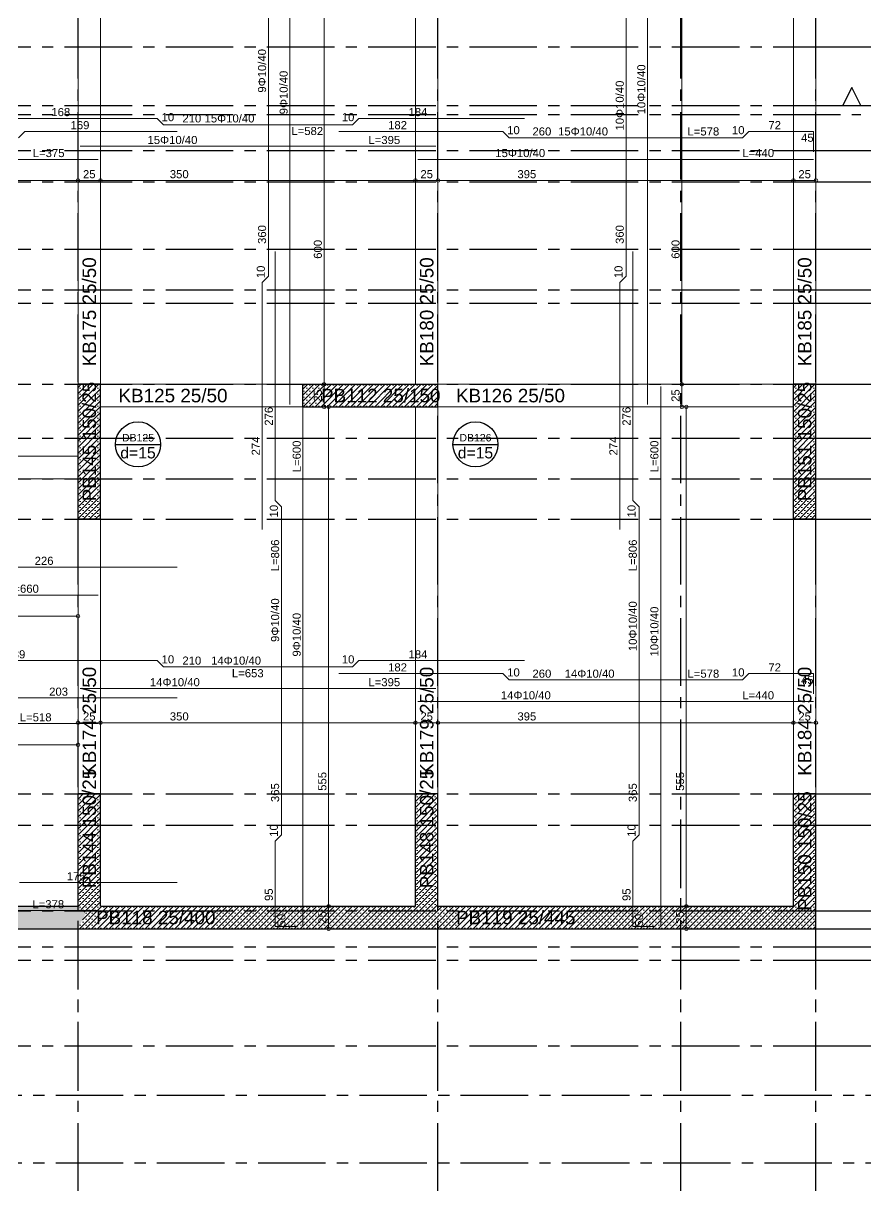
# Model space of a CAD drawing. Header units: millimetres. Extents: x 2232 to 85269, y -3593 to 5869.
# Drawn here: x 42771 to 43707, y 3066 to 4363 of the extents above; entities that cross this region are included whole.
import ezdxf

# ---------------------------------------------------------------- set-up
doc = ezdxf.new("R2010")
doc.units = ezdxf.units.MM
doc.linetypes.add('CENTER2', pattern=[112.5, 75, -12.5, 12.5, -12.5])
doc.linetypes.add('DASHDOT2', pattern=[12.7, 6.35, -3.175, 0, -3.175])
doc.layers.add('aks', color=251, linetype='DASHDOT2', lineweight=35)
for name, color, linetype in [('Donatı Topl. Uzun. Yazısı', 7, 'Continuous'), ('Donatı Uz. Yazısı', 7, 'Continuous'), ('Donatı Yazısı', 7, 'Continuous'), ('Donatı Çizgisi', 7, 'Continuous'), ('Döşeme', 7, 'Continuous'), ('Kiriş', 7, 'Continuous'), ('Panel', 7, 'Continuous'), ('Standart', 7, 'Continuous'), ('Ölçülendirme', 7, 'Continuous')]:
    doc.layers.add(name, color=color, linetype=linetype)
doc.styles.add('arial_1_18', font='arial.ttf', dxfattribs={"height": 0.2})
pattern_1 = [(45, (0, 0), (-3.314563, 3.314563), []), (45, (3.3146, 0), (-3.314563, 3.314563), [0, -4.6875])]

# ---------------------------------------------------------------- blocks, each defined once
blk = doc.blocks.new('IDE128Entity1')
at = {"layer": 'Standart', "color": 159, "linetype": 'Continuous', "lineweight": -3}
for points in [[(3300, 1195), (3290, 1175)], [(3290, 1175), (3300, 1195)], [(3310, 1175), (3300, 1195)], [(3310, 1175), (3300, 1195)], [(3290, 1175), (3310, 1175)], [(3290, 1175), (3310, 1175)]]:
    blk.add_lwpolyline(points, dxfattribs=at)
at = {"layer": 'Standart', "color": 159, "linetype": 'CENTER2', "lineweight": -3}
blk.add_lwpolyline([(-50, 1165), (3310, 1165)], dxfattribs=at)
blk = doc.blocks.new('IDE128Entity47')
at = {"layer": 'Döşeme', "color": 117, "linetype": 'Continuous', "lineweight": -3}
blk.add_lwpolyline([(2856.7, 798.3), (2906.7, 798.3)], dxfattribs=at)
blk.add_circle((2881.7, 798.3), 25, dxfattribs=at)
at = {"layer": 'Döşeme', "color": 178, "linetype": 'Continuous', "lineweight": -3, "style": 'arial_1_18'}
blk.add_text('DB126', height=8.33, dxfattribs=at).set_placement((2863.9, 801.5))
at = {"layer": 'Döşeme', "color": 164, "linetype": 'Continuous', "lineweight": -3, "style": 'arial_1_18'}
blk.add_text('d=15', height=12.5, dxfattribs=at).set_placement((2862, 782.7))
blk = doc.blocks.new('IDE128Entity48')
at = {"layer": 'Döşeme', "color": 117, "linetype": 'Continuous', "lineweight": -3}
blk.add_lwpolyline([(2481.7, 798.3), (2531.7, 798.3)], dxfattribs=at)
blk.add_circle((2506.7, 798.3), 25, dxfattribs=at)
at = {"layer": 'Döşeme', "color": 178, "linetype": 'Continuous', "lineweight": -3, "style": 'arial_1_18'}
blk.add_text('DB125', height=8.33, dxfattribs=at).set_placement((2488.9, 801.5))
at = {"layer": 'Döşeme', "color": 164, "linetype": 'Continuous', "lineweight": -3, "style": 'arial_1_18'}
blk.add_text('d=15', height=12.5, dxfattribs=at).set_placement((2487, 782.7))
blk = doc.blocks.new('IDE128Entity61')
at = {"layer": 'Kiriş', "color": 4, "linetype": 'Continuous', "lineweight": 5}
blk.add_lwpolyline([(3260, 865), (3260, 1465)], dxfattribs=at)
blk = doc.blocks.new('IDE128Entity62')
at = {"layer": 'Kiriş', "color": 4, "linetype": 'Continuous', "lineweight": 5}
blk.add_lwpolyline([(3235, 865), (3235, 1465)], dxfattribs=at)
blk = doc.blocks.new('IDE128Entity63')
at = {"layer": 'Kiriş', "color": 159, "linetype": 'Continuous', "lineweight": 5, "style": 'arial_1_18'}
blk.add_text('KB185 25/50', height=15, rotation=90, dxfattribs=at).set_placement((3255, 885))
blk = doc.blocks.new('IDE128Entity64')
at = {"layer": 'Kiriş', "color": 4, "linetype": 'Continuous', "lineweight": 5}
blk.add_lwpolyline([(3260, 410), (3260, 715)], dxfattribs=at)
blk = doc.blocks.new('IDE128Entity65')
at = {"layer": 'Kiriş', "color": 4, "linetype": 'Continuous', "lineweight": 5}
blk.add_lwpolyline([(3235, 410), (3235, 715)], dxfattribs=at)
blk = doc.blocks.new('IDE128Entity66')
at = {"layer": 'Kiriş', "color": 159, "linetype": 'Continuous', "lineweight": 5, "style": 'arial_1_18'}
blk.add_text('KB184 25/50', height=15, rotation=90, dxfattribs=at).set_placement((3255, 430))
blk = doc.blocks.new('IDE128Entity67')
at = {"layer": 'Kiriş', "color": 4, "linetype": 'Continuous', "lineweight": 5}
blk.add_lwpolyline([(2465, 840), (2690, 840)], dxfattribs=at)
blk = doc.blocks.new('IDE128Entity68')
at = {"layer": 'Kiriş', "color": 4, "linetype": 'Continuous', "lineweight": 5}
blk.add_lwpolyline([(2465, 865), (2690, 865)], dxfattribs=at)
blk = doc.blocks.new('IDE128Entity69')
at = {"layer": 'Kiriş', "color": 159, "linetype": 'Continuous', "lineweight": 5, "style": 'arial_1_18'}
blk.add_text('KB125 25/50', height=15, dxfattribs=at).set_placement((2485, 845))
blk = doc.blocks.new('IDE128Entity70')
at = {"layer": 'Kiriş', "color": 4, "linetype": 'Continuous', "lineweight": 5}
blk.add_lwpolyline([(2840, 410), (2840, 840)], dxfattribs=at)
blk = doc.blocks.new('IDE128Entity71')
at = {"layer": 'Kiriş', "color": 4, "linetype": 'Continuous', "lineweight": 5}
blk.add_lwpolyline([(2815, 410), (2815, 840)], dxfattribs=at)
blk = doc.blocks.new('IDE128Entity72')
at = {"layer": 'Kiriş', "color": 159, "linetype": 'Continuous', "lineweight": 5, "style": 'arial_1_18'}
blk.add_text('KB179 25/50', height=15, rotation=90, dxfattribs=at).set_placement((2835, 430))
blk = doc.blocks.new('IDE128Entity88')
at = {"layer": 'Panel', "linetype": 'Continuous', "lineweight": 5}
h = blk.add_hatch(dxfattribs=at)
h.set_pattern_fill('SACNCR', color=163, scale=50, style=0)
h.set_pattern_definition(pattern_1)
h.paths.add_polyline_path([(3235, 715), (3235, 865), (3260, 865), (3260, 715)])
blk = doc.blocks.new('IDE128Entity89')
at = {"layer": 'Panel', "color": 164, "linetype": 'Continuous', "lineweight": -3}
blk.add_lwpolyline([(3260, 715), (3235, 715)], dxfattribs=at)
blk = doc.blocks.new('IDE128Entity90')
at = {"layer": 'Panel', "color": 164, "linetype": 'Continuous', "lineweight": -3}
blk.add_lwpolyline([(3260, 715), (3260, 865)], dxfattribs=at)
blk = doc.blocks.new('IDE128Entity91')
at = {"layer": 'Panel', "color": 164, "linetype": 'Continuous', "lineweight": -3}
blk.add_lwpolyline([(3260, 865), (3235, 865)], dxfattribs=at)
blk = doc.blocks.new('IDE128Entity92')
at = {"layer": 'Panel', "color": 164, "linetype": 'Continuous', "lineweight": -3}
blk.add_lwpolyline([(3235, 715), (3235, 865)], dxfattribs=at)
blk = doc.blocks.new('IDE128Entity93')
at = {"layer": 'Panel', "color": 159, "linetype": 'Continuous', "lineweight": -3, "style": 'arial_1_18'}
blk.add_text('PB151 150/25', height=15, rotation=90, dxfattribs=at).set_placement((3255, 735))
blk = doc.blocks.new('IDE128Entity94')
at = {"layer": 'Panel', "linetype": 'Continuous', "lineweight": 5}
h = blk.add_hatch(dxfattribs=at)
h.set_pattern_fill('SACNCR', color=163, scale=50, style=0)
h.set_pattern_definition(pattern_1)
h.paths.add_polyline_path([(2690, 865), (2840, 865), (2840, 840), (2690, 840)])
blk = doc.blocks.new('IDE128Entity95')
at = {"layer": 'Panel', "color": 164, "linetype": 'Continuous', "lineweight": -3}
blk.add_lwpolyline([(2690, 840), (2690, 865)], dxfattribs=at)
blk = doc.blocks.new('IDE128Entity96')
at = {"layer": 'Panel', "color": 164, "linetype": 'Continuous', "lineweight": -3}
blk.add_lwpolyline([(2690, 840), (2840, 840)], dxfattribs=at)
blk = doc.blocks.new('IDE128Entity97')
at = {"layer": 'Panel', "color": 164, "linetype": 'Continuous', "lineweight": -3}
blk.add_lwpolyline([(2840, 840), (2840, 865)], dxfattribs=at)
blk = doc.blocks.new('IDE128Entity98')
at = {"layer": 'Panel', "color": 164, "linetype": 'Continuous', "lineweight": -3}
blk.add_lwpolyline([(2690, 865), (2840, 865)], dxfattribs=at)
blk = doc.blocks.new('IDE128Entity99')
at = {"layer": 'Panel', "color": 159, "linetype": 'Continuous', "lineweight": -3, "style": 'arial_1_18'}
blk.add_text('PB112 25/150', height=15, dxfattribs=at).set_placement((2710, 845))
blk = doc.blocks.new('IDE128Entity106')
at = {"layer": 'Kiriş', "color": 4, "linetype": 'Continuous', "lineweight": 5}
blk.add_lwpolyline([(2465, 865), (2465, 1465)], dxfattribs=at)
blk = doc.blocks.new('IDE128Entity107')
at = {"layer": 'Kiriş', "color": 4, "linetype": 'Continuous', "lineweight": 5}
blk.add_lwpolyline([(2440, 865), (2440, 1465)], dxfattribs=at)
blk = doc.blocks.new('IDE128Entity108')
at = {"layer": 'Kiriş', "color": 159, "linetype": 'Continuous', "lineweight": 5, "style": 'arial_1_18'}
blk.add_text('KB175 25/50', height=15, rotation=90, dxfattribs=at).set_placement((2460, 885))
blk = doc.blocks.new('IDE128Entity109')
at = {"layer": 'Kiriş', "color": 4, "linetype": 'Continuous', "lineweight": 5}
blk.add_lwpolyline([(2840, 865), (2840, 1465)], dxfattribs=at)
blk = doc.blocks.new('IDE128Entity110')
at = {"layer": 'Kiriş', "color": 4, "linetype": 'Continuous', "lineweight": 5}
blk.add_lwpolyline([(2815, 865), (2815, 1465)], dxfattribs=at)
blk = doc.blocks.new('IDE128Entity111')
at = {"layer": 'Kiriş', "color": 159, "linetype": 'Continuous', "lineweight": 5, "style": 'arial_1_18'}
blk.add_text('KB180 25/50', height=15, rotation=90, dxfattribs=at).set_placement((2835, 885))
blk = doc.blocks.new('IDE128Entity112')
at = {"layer": 'Kiriş', "color": 4, "linetype": 'Continuous', "lineweight": 5}
blk.add_lwpolyline([(2840, 840), (3235, 840)], dxfattribs=at)
blk = doc.blocks.new('IDE128Entity113')
at = {"layer": 'Kiriş', "color": 4, "linetype": 'Continuous', "lineweight": 5}
blk.add_lwpolyline([(2840, 865), (3235, 865)], dxfattribs=at)
blk = doc.blocks.new('IDE128Entity114')
at = {"layer": 'Kiriş', "color": 159, "linetype": 'Continuous', "lineweight": 5, "style": 'arial_1_18'}
blk.add_text('KB126 25/50', height=15, dxfattribs=at).set_placement((2860, 845))
blk = doc.blocks.new('IDE128Entity115')
at = {"layer": 'Kiriş', "color": 4, "linetype": 'Continuous', "lineweight": 5}
blk.add_lwpolyline([(2110, 760), (2440, 760)], dxfattribs=at)
blk = doc.blocks.new('IDE128Entity116')
at = {"layer": 'Kiriş', "color": 4, "linetype": 'Continuous', "lineweight": 5}
blk.add_lwpolyline([(2110, 785), (2440, 785)], dxfattribs=at)
blk = doc.blocks.new('IDE128Entity150')
at = {"layer": 'Kiriş', "color": 4, "linetype": 'Continuous', "lineweight": 5}
blk.add_lwpolyline([(2465, 410), (2465, 715)], dxfattribs=at)
blk = doc.blocks.new('IDE128Entity151')
at = {"layer": 'Kiriş', "color": 4, "linetype": 'Continuous', "lineweight": 5}
blk.add_lwpolyline([(2440, 410), (2440, 715)], dxfattribs=at)
blk = doc.blocks.new('IDE128Entity152')
at = {"layer": 'Kiriş', "color": 159, "linetype": 'Continuous', "lineweight": 5, "style": 'arial_1_18'}
blk.add_text('KB174 25/50', height=15, rotation=90, dxfattribs=at).set_placement((2460, 430))
blk = doc.blocks.new('IDE128Entity202')
at = {"layer": 'Panel', "linetype": 'Continuous', "lineweight": 5}
h = blk.add_hatch(dxfattribs=at)
h.set_pattern_fill('SACNCR', color=163, scale=50, style=0)
h.set_pattern_definition(pattern_1)
h.paths.add_polyline_path([(2840, 285), (2831.7, 276.7), (2815, 285), (2815, 410), (2840, 410)])
blk = doc.blocks.new('IDE128Entity203')
at = {"layer": 'Panel', "color": 164, "linetype": 'Continuous', "lineweight": -3}
blk.add_lwpolyline([(2840, 285), (2840, 410)], dxfattribs=at)
blk = doc.blocks.new('IDE128Entity204')
at = {"layer": 'Panel', "color": 164, "linetype": 'Continuous', "lineweight": -3}
blk.add_lwpolyline([(2840, 410), (2815, 410)], dxfattribs=at)
blk = doc.blocks.new('IDE128Entity205')
at = {"layer": 'Panel', "color": 164, "linetype": 'Continuous', "lineweight": -3}
blk.add_lwpolyline([(2815, 285), (2815, 410)], dxfattribs=at)
blk = doc.blocks.new('IDE128Entity206')
at = {"layer": 'Panel', "color": 159, "linetype": 'Continuous', "lineweight": -3, "style": 'arial_1_18'}
blk.add_text('PB148 150/25', height=15, rotation=90, dxfattribs=at).set_placement((2835, 305))
blk = doc.blocks.new('IDE128Entity207')
at = {"layer": 'Panel', "linetype": 'Continuous', "lineweight": 5}
h = blk.add_hatch(dxfattribs=at)
h.set_pattern_fill('SACNCR', color=163, scale=50, style=0)
h.set_pattern_definition(pattern_1)
h.paths.add_polyline_path([(3260, 260), (3235, 285), (3235, 410), (3260, 410)])
blk = doc.blocks.new('IDE128Entity208')
at = {"layer": 'Panel', "color": 164, "linetype": 'Continuous', "lineweight": -3}
blk.add_lwpolyline([(3260, 260), (3260, 410)], dxfattribs=at)
blk = doc.blocks.new('IDE128Entity209')
at = {"layer": 'Panel', "color": 164, "linetype": 'Continuous', "lineweight": -3}
blk.add_lwpolyline([(3260, 410), (3235, 410)], dxfattribs=at)
blk = doc.blocks.new('IDE128Entity210')
at = {"layer": 'Panel', "color": 164, "linetype": 'Continuous', "lineweight": -3}
blk.add_lwpolyline([(3235, 285), (3235, 410)], dxfattribs=at)
blk = doc.blocks.new('IDE128Entity211')
at = {"layer": 'Panel', "color": 159, "linetype": 'Continuous', "lineweight": -3, "style": 'arial_1_18'}
blk.add_text('PB150 150/25', height=15, rotation=90, dxfattribs=at).set_placement((3255, 280))
blk = doc.blocks.new('IDE128Entity295')
at = {"layer": 'aks', "color": 251, "linetype": 'CENTER2', "lineweight": -3}
blk.add_lwpolyline([(3260, 1175), (3944.8, 1175)], dxfattribs=at)
blk = doc.blocks.new('IDE128Entity296')
at = {"layer": 'aks', "color": 251, "linetype": 'CENTER2', "lineweight": -3}
blk.add_lwpolyline([(-50, 1175), (3260, 1175)], dxfattribs=at)
blk = doc.blocks.new('IDE128Entity334')
at = {"layer": 'Panel', "linetype": 'Continuous', "lineweight": 5}
h = blk.add_hatch(dxfattribs=at)
h.set_pattern_fill('SACNCR', color=163, scale=50, style=0)
h.set_pattern_definition(pattern_1)
h.paths.add_polyline_path([(2440, 715), (2440, 865), (2465, 865), (2465, 715)])
blk = doc.blocks.new('IDE128Entity335')
at = {"layer": 'Panel', "color": 164, "linetype": 'Continuous', "lineweight": -3}
blk.add_lwpolyline([(2465, 715), (2440, 715)], dxfattribs=at)
blk = doc.blocks.new('IDE128Entity336')
at = {"layer": 'Panel', "color": 164, "linetype": 'Continuous', "lineweight": -3}
blk.add_lwpolyline([(2465, 715), (2465, 865)], dxfattribs=at)
blk = doc.blocks.new('IDE128Entity337')
at = {"layer": 'Panel', "color": 164, "linetype": 'Continuous', "lineweight": -3}
blk.add_lwpolyline([(2465, 865), (2440, 865)], dxfattribs=at)
blk = doc.blocks.new('IDE128Entity338')
at = {"layer": 'Panel', "color": 164, "linetype": 'Continuous', "lineweight": -3}
blk.add_lwpolyline([(2440, 715), (2440, 865)], dxfattribs=at)
blk = doc.blocks.new('IDE128Entity339')
at = {"layer": 'Panel', "color": 159, "linetype": 'Continuous', "lineweight": -3, "style": 'arial_1_18'}
blk.add_text('PB145 150/25', height=15, rotation=90, dxfattribs=at).set_placement((2460, 735))
blk = doc.blocks.new('IDE128Entity340')
at = {"layer": 'Panel', "linetype": 'Continuous', "lineweight": 5}
h = blk.add_hatch(dxfattribs=at)
h.set_pattern_fill('SACNCR', color=163, scale=50, style=0)
h.set_pattern_definition(pattern_1)
h.paths.add_polyline_path([(2465, 285), (2448.3, 276.7), (2440, 285), (2440, 410), (2465, 410)])
blk = doc.blocks.new('IDE128Entity341')
at = {"layer": 'Panel', "color": 164, "linetype": 'Continuous', "lineweight": -3}
blk.add_lwpolyline([(2465, 285), (2465, 410)], dxfattribs=at)
blk = doc.blocks.new('IDE128Entity342')
at = {"layer": 'Panel', "color": 164, "linetype": 'Continuous', "lineweight": -3}
blk.add_lwpolyline([(2465, 410), (2440, 410)], dxfattribs=at)
blk = doc.blocks.new('IDE128Entity343')
at = {"layer": 'Panel', "color": 164, "linetype": 'Continuous', "lineweight": -3}
blk.add_lwpolyline([(2440, 285), (2440, 410)], dxfattribs=at)
blk = doc.blocks.new('IDE128Entity344')
at = {"layer": 'Panel', "color": 159, "linetype": 'Continuous', "lineweight": -3, "style": 'arial_1_18'}
blk.add_text('PB144 150/25', height=15, rotation=90, dxfattribs=at).set_placement((2460, 305))
blk = doc.blocks.new('IDE128Entity470')
at = {"layer": 'aks', "color": 251, "linetype": 'CENTER2', "lineweight": -3}
blk.add_lwpolyline([(-734.8, 0), (3944.8, 0)], dxfattribs=at)
blk = doc.blocks.new('IDE128Entity475')
at = {"layer": 'aks', "color": 251, "linetype": 'CENTER2', "lineweight": -3}
blk.add_lwpolyline([(-734.8, 75), (3944.8, 75)], dxfattribs=at)
blk = doc.blocks.new('IDE128Entity481')
at = {"layer": 'aks', "color": 251, "linetype": 'CENTER2', "lineweight": -3}
blk.add_lwpolyline([(3260, 130), (3944.8, 130)], dxfattribs=at)
blk = doc.blocks.new('IDE128Entity482')
at = {"layer": 'aks', "color": 251, "linetype": 'CENTER2', "lineweight": -3}
blk.add_lwpolyline([(-50, 130), (3260, 130)], dxfattribs=at)
blk = doc.blocks.new('IDE128Entity488')
at = {"layer": 'aks', "color": 251, "linetype": 'CENTER2', "lineweight": -3}
blk.add_lwpolyline([(3260, 225), (3944.8, 225)], dxfattribs=at)
blk = doc.blocks.new('IDE128Entity489')
at = {"layer": 'aks', "color": 251, "linetype": 'CENTER2', "lineweight": -3}
blk.add_lwpolyline([(-50, 225), (3260, 225)], dxfattribs=at)
blk = doc.blocks.new('IDE128Entity495')
at = {"layer": 'aks', "color": 251, "linetype": 'CENTER2', "lineweight": -3}
blk.add_lwpolyline([(3260, 375), (3944.8, 375)], dxfattribs=at)
blk = doc.blocks.new('IDE128Entity496')
at = {"layer": 'aks', "color": 251, "linetype": 'CENTER2', "lineweight": -3}
blk.add_lwpolyline([(-50, 375), (3260, 375)], dxfattribs=at)
blk = doc.blocks.new('IDE128Entity502')
at = {"layer": 'aks', "color": 251, "linetype": 'CENTER2', "lineweight": -3}
blk.add_lwpolyline([(3260, 240), (3944.8, 240)], dxfattribs=at)
blk = doc.blocks.new('IDE128Entity503')
at = {"layer": 'aks', "color": 251, "linetype": 'CENTER2', "lineweight": -3}
blk.add_lwpolyline([(-50, 240), (3260, 240)], dxfattribs=at)
blk = doc.blocks.new('IDE128Entity509')
at = {"layer": 'aks', "color": 251, "linetype": 'CENTER2', "lineweight": -3}
blk.add_lwpolyline([(3260, 280), (3944.8, 280)], dxfattribs=at)
blk = doc.blocks.new('IDE128Entity510')
at = {"layer": 'aks', "color": 251, "linetype": 'CENTER2', "lineweight": -3}
blk.add_lwpolyline([(-50, 280), (3260, 280)], dxfattribs=at)
blk = doc.blocks.new('IDE128Entity516')
at = {"layer": 'aks', "color": 251, "linetype": 'CENTER2', "lineweight": -3}
blk.add_lwpolyline([(3260, 260), (3944.8, 260)], dxfattribs=at)
blk = doc.blocks.new('IDE128Entity517')
at = {"layer": 'aks', "color": 251, "linetype": 'CENTER2', "lineweight": -3}
blk.add_lwpolyline([(-50, 260), (3260, 260)], dxfattribs=at)
blk = doc.blocks.new('IDE128Entity523')
at = {"layer": 'aks', "color": 251, "linetype": 'CENTER2', "lineweight": -3}
blk.add_lwpolyline([(3260, 410), (3944.8, 410)], dxfattribs=at)
blk = doc.blocks.new('IDE128Entity524')
at = {"layer": 'aks', "color": 251, "linetype": 'CENTER2', "lineweight": -3}
blk.add_lwpolyline([(-50, 410), (3260, 410)], dxfattribs=at)
blk = doc.blocks.new('IDE128Entity530')
at = {"layer": 'aks', "color": 251, "linetype": 'CENTER2', "lineweight": -3}
blk.add_lwpolyline([(3260, 805), (3944.8, 805)], dxfattribs=at)
blk = doc.blocks.new('IDE128Entity531')
at = {"layer": 'aks', "color": 251, "linetype": 'CENTER2', "lineweight": -3}
blk.add_lwpolyline([(-50, 805), (3260, 805)], dxfattribs=at)
blk = doc.blocks.new('IDE128Entity537')
at = {"layer": 'aks', "color": 251, "linetype": 'CENTER2', "lineweight": -3}
blk.add_lwpolyline([(3260, 955), (3944.8, 955)], dxfattribs=at)
blk = doc.blocks.new('IDE128Entity538')
at = {"layer": 'aks', "color": 251, "linetype": 'CENTER2', "lineweight": -3}
blk.add_lwpolyline([(-50, 955), (3260, 955)], dxfattribs=at)
blk = doc.blocks.new('IDE128Entity558')
at = {"layer": 'aks', "color": 251, "linetype": 'CENTER2', "lineweight": -3}
blk.add_lwpolyline([(3260, 760), (3944.8, 760)], dxfattribs=at)
blk = doc.blocks.new('IDE128Entity559')
at = {"layer": 'aks', "color": 251, "linetype": 'CENTER2', "lineweight": -3}
blk.add_lwpolyline([(-50, 760), (3260, 760)], dxfattribs=at)
blk = doc.blocks.new('IDE128Entity565')
at = {"layer": 'aks', "color": 251, "linetype": 'CENTER2', "lineweight": -3}
blk.add_lwpolyline([(3260, 1015), (3944.8, 1015)], dxfattribs=at)
blk = doc.blocks.new('IDE128Entity566')
at = {"layer": 'aks', "color": 251, "linetype": 'CENTER2', "lineweight": -3}
blk.add_lwpolyline([(-50, 1015), (3260, 1015)], dxfattribs=at)
blk = doc.blocks.new('IDE128Entity572')
at = {"layer": 'aks', "color": 251, "linetype": 'CENTER2', "lineweight": -3}
blk.add_lwpolyline([(3260, 1125), (3944.8, 1125)], dxfattribs=at)
blk = doc.blocks.new('IDE128Entity573')
at = {"layer": 'aks', "color": 251, "linetype": 'CENTER2', "lineweight": -3}
blk.add_lwpolyline([(-50, 1125), (3260, 1125)], dxfattribs=at)
blk = doc.blocks.new('IDE128Entity579')
at = {"layer": 'aks', "color": 251, "linetype": 'CENTER2', "lineweight": -3}
blk.add_lwpolyline([(3260, 970), (3944.8, 970)], dxfattribs=at)
blk = doc.blocks.new('IDE128Entity580')
at = {"layer": 'aks', "color": 251, "linetype": 'CENTER2', "lineweight": -3}
blk.add_lwpolyline([(-50, 970), (3260, 970)], dxfattribs=at)
blk = doc.blocks.new('IDE128Entity586')
at = {"layer": 'aks', "color": 251, "linetype": 'CENTER2', "lineweight": -3}
blk.add_lwpolyline([(3260, 715), (3944.8, 715)], dxfattribs=at)
blk = doc.blocks.new('IDE128Entity587')
at = {"layer": 'aks', "color": 251, "linetype": 'CENTER2', "lineweight": -3}
blk.add_lwpolyline([(-50, 715), (3260, 715)], dxfattribs=at)
blk = doc.blocks.new('IDE128Entity593')
at = {"layer": 'aks', "color": 251, "linetype": 'CENTER2', "lineweight": -3}
blk.add_lwpolyline([(3260, 865), (3944.8, 865)], dxfattribs=at)
blk = doc.blocks.new('IDE128Entity594')
at = {"layer": 'aks', "color": 251, "linetype": 'CENTER2', "lineweight": -3}
blk.add_lwpolyline([(-50, 865), (3260, 865)], dxfattribs=at)
blk = doc.blocks.new('IDE128Entity600')
at = {"layer": 'aks', "color": 251, "linetype": 'CENTER2', "lineweight": -3}
blk.add_lwpolyline([(3260, 1090), (3944.8, 1090)], dxfattribs=at)
blk = doc.blocks.new('IDE128Entity601')
at = {"layer": 'aks', "color": 251, "linetype": 'CENTER2', "lineweight": -3}
blk.add_lwpolyline([(-50, 1090), (3260, 1090)], dxfattribs=at)
blk = doc.blocks.new('IDE128Entity607')
at = {"layer": 'aks', "color": 251, "linetype": 'CENTER2', "lineweight": -3}
blk.add_lwpolyline([(3260, 1240), (3944.8, 1240)], dxfattribs=at)
blk = doc.blocks.new('IDE128Entity608')
at = {"layer": 'aks', "color": 251, "linetype": 'CENTER2', "lineweight": -3}
blk.add_lwpolyline([(-50, 1240), (3260, 1240)], dxfattribs=at)
blk = doc.blocks.new('IDE128Entity648')
at = {"layer": 'aks', "color": 251, "linetype": 'CENTER2', "lineweight": -3}
blk.add_lwpolyline([(2440, -604.8), (2440, 80)], dxfattribs=at)
blk = doc.blocks.new('IDE128Entity650')
at = {"layer": 'aks', "color": 251, "linetype": 'CENTER2', "lineweight": -3}
blk.add_lwpolyline([(2440, 80), (2440, 2250)], dxfattribs=at)
blk = doc.blocks.new('IDE128Entity662')
at = {"layer": 'aks', "color": 251, "linetype": 'CENTER2', "lineweight": -3}
blk.add_lwpolyline([(2840, -604.8), (2840, 80)], dxfattribs=at)
blk = doc.blocks.new('IDE128Entity664')
at = {"layer": 'aks', "color": 251, "linetype": 'CENTER2', "lineweight": -3}
blk.add_lwpolyline([(2840, 80), (2840, 2250)], dxfattribs=at)
blk = doc.blocks.new('IDE128Entity669')
at = {"layer": 'aks', "color": 251, "linetype": 'CENTER2', "lineweight": -3}
blk.add_lwpolyline([(3260, -604.8), (3260, 80)], dxfattribs=at)
blk = doc.blocks.new('IDE128Entity671')
at = {"layer": 'aks', "color": 251, "linetype": 'CENTER2', "lineweight": -3}
blk.add_lwpolyline([(3260, 80), (3260, 2250)], dxfattribs=at)
blk = doc.blocks.new('IDE128Entity676')
at = {"layer": 'aks', "color": 251, "linetype": 'CENTER2', "lineweight": -3}
blk.add_lwpolyline([(3110, -604.8), (3110, 80)], dxfattribs=at)
blk = doc.blocks.new('IDE128Entity678')
at = {"layer": 'aks', "color": 251, "linetype": 'CENTER2', "lineweight": -3}
blk.add_lwpolyline([(3110, 80), (3110, 2250)], dxfattribs=at)
blk = doc.blocks.new('IDE128Entity755')
at = {"layer": 'Panel', "linetype": 'Continuous', "lineweight": 5}
h = blk.add_hatch(dxfattribs=at)
h.set_pattern_fill('SACNCR', color=163, scale=50, style=0)
h.set_pattern_definition(pattern_1)
h.paths.add_polyline_path([(3260, 260), (2840, 260), (2831.7, 276.7), (2840, 285), (3235, 285)])
blk = doc.blocks.new('IDE128Entity756')
at = {"layer": 'Panel', "color": 164, "linetype": 'Continuous', "lineweight": -3}
blk.add_lwpolyline([(2840, 260), (3260, 260)], dxfattribs=at)
blk = doc.blocks.new('IDE128Entity757')
at = {"layer": 'Panel', "color": 164, "linetype": 'Continuous', "lineweight": -3}
blk.add_lwpolyline([(2840, 285), (3235, 285)], dxfattribs=at)
blk = doc.blocks.new('IDE128Entity758')
at = {"layer": 'Panel', "color": 159, "linetype": 'Continuous', "lineweight": -3, "style": 'arial_1_18'}
blk.add_text('PB119 25/445', height=15, dxfattribs=at).set_placement((2860, 265))
blk = doc.blocks.new('IDE128Entity759')
at = {"layer": 'Panel', "linetype": 'Continuous', "lineweight": 5}
h = blk.add_hatch(dxfattribs=at)
h.set_pattern_fill('SACNCR', color=163, scale=50, style=0)
h.set_pattern_definition(pattern_1)
h.paths.add_polyline_path([(2831.7, 276.7), (2840, 260), (2440, 260), (2448.3, 276.7), (2465, 285), (2815, 285)])
blk = doc.blocks.new('IDE128Entity760')
at = {"layer": 'Panel', "color": 164, "linetype": 'Continuous', "lineweight": -3}
blk.add_lwpolyline([(2440, 260), (2840, 260)], dxfattribs=at)
blk = doc.blocks.new('IDE128Entity761')
at = {"layer": 'Panel', "color": 164, "linetype": 'Continuous', "lineweight": -3}
blk.add_lwpolyline([(2465, 285), (2815, 285)], dxfattribs=at)
blk = doc.blocks.new('IDE128Entity762')
at = {"layer": 'Panel', "color": 159, "linetype": 'Continuous', "lineweight": -3, "style": 'arial_1_18'}
blk.add_text('PB118 25/400', height=15, dxfattribs=at).set_placement((2460, 265))
blk = doc.blocks.new('IDE128Entity763')
at = {"layer": 'Panel', "linetype": 'Continuous', "lineweight": 5}
h = blk.add_hatch(dxfattribs=at)
h.set_pattern_fill('SACNCR', color=163, scale=50, style=0)
h.set_pattern_definition(pattern_1)
h.paths.add_polyline_path([(2448.3, 276.7), (2440, 260), (1800, 260), (1808.3, 276.7), (1825, 285), (2440, 285)])
blk = doc.blocks.new('IDE128Entity764')
at = {"layer": 'Panel', "color": 164, "linetype": 'Continuous', "lineweight": -3}
blk.add_lwpolyline([(1800, 260), (2440, 260)], dxfattribs=at)
blk = doc.blocks.new('IDE128Entity765')
at = {"layer": 'Panel', "color": 164, "linetype": 'Continuous', "lineweight": -3}
blk.add_lwpolyline([(1825, 285), (2440, 285)], dxfattribs=at)
blk = doc.blocks.new('IDE128Entity1407')
at = {"layer": 'Donatı Çizgisi', "color": 5, "linetype": 'Continuous', "lineweight": 5}
for points in [[(2675.5, 842.5), (2675.5, 1487.5)], [(3073, 842.5), (3073, 1487.5)], [(2651.5, 985), (2651.5, 1345)], [(3049, 985), (3049, 1345)], [(2360, 1160.5), (2528, 1160.5)], [(2528, 1160.5), (2535, 1153.5)], [(2745, 1153.5), (2752, 1160.5)], [(2752, 1160.5), (2936.3, 1160.5)], [(2374, 1139), (2381, 1146)], [(2381, 1146), (2550, 1146)], [(2535, 1153.5), (2745, 1153.5)], [(2730, 1146), (2912, 1146)], [(2912, 1146), (2919, 1139)], [(3178.6, 1139), (3185.6, 1146)], [(3185.6, 1146), (3257.5, 1146)], [(3257.5, 1146), (3257.5, 1123.5)], [(2442.5, 1129.5), (2837.5, 1129.5)], [(2919, 1139), (3178.6, 1139)], [(2087.5, 1115), (2462.5, 1115)], [(2817.5, 1115), (3257.5, 1115)], [(2659, 736), (2659, 1012.5)], [(3056.5, 736), (3056.5, 1012.5)], [(2644.5, 978), (2651.5, 985)], [(2644.5, 703.8), (2644.5, 978)], [(3042, 978), (3049, 985)], [(3042, 703.8), (3042, 978)], [(2690, 262.5), (2690, 862.5)], [(3087.5, 262.5), (3087.5, 862.5)], [(2666, 729), (2659, 736)], [(2666, 364.3), (2666, 729)], [(3063.5, 729), (3056.5, 736)], [(3063.5, 364.3), (3063.5, 729)], [(2324, 661.9), (2550, 661.9)], [(1802.5, 630.9), (2462.5, 630.9)], [(2288.8, 558), (2528, 558)], [(2528, 558), (2535, 551)], [(2745, 551), (2752, 558)], [(2752, 558), (2936.3, 558)], [(2535, 551), (2745, 551)], [(2730, 543.5), (2912, 543.5)], [(2912, 543.5), (2919, 536.5)], [(2919, 536.5), (3178.6, 536.5)], [(3178.6, 536.5), (3185.6, 543.5)], [(3185.6, 543.5), (3257.5, 543.5)], [(3257.5, 543.5), (3257.5, 521)], [(2442.5, 527), (2837.5, 527)], [(2347, 516.5), (2550, 516.5)], [(2817.5, 512.5), (3257.5, 512.5)], [(1944, 488), (2462.5, 488)], [(2659, 357.3), (2666, 364.3)], [(3056.5, 357.3), (3063.5, 364.3)], [(2659, 262.5), (2659, 357.3)], [(3056.5, 262.5), (3056.5, 357.3)], [(2375, 311.3), (2550, 311.3)], [(2084, 280.3), (2462.5, 280.3)], [(2684, 262.5), (2659, 262.5)], [(3081.5, 262.5), (3056.5, 262.5)]]:
    blk.add_lwpolyline(points, dxfattribs=at)
at = {"layer": 'Donatı Topl. Uzun. Yazısı', "color": 1, "linetype": 'Continuous', "lineweight": 5, "style": 'arial_1_18'}
for s, p in [('L=582', (2677.1, 1142)), ('L=578', (3117.3, 1141.5)), ('L=395', (2762.7, 1132)), ('L=375', (2389.7, 1117.5)), ('L=440', (3178.2, 1117.5)), ('L=660', (2361.2, 633.4)), ('L=653', (2611, 539.5)), ('L=578', (3117.3, 539)), ('L=395', (2762.7, 529.5)), ('L=440', (3178.2, 515)), ('L=518', (2375.3, 490.5)), ('L=378', (2389.3, 282.8))]:
    blk.add_text(s, height=9, dxfattribs=at).set_placement(p)
for s, p in [('L=600', (2687.5, 767.2)), ('L=600', (3085, 767.2)), ('L=806', (2663.5, 657.2)), ('L=806', (3061, 657.2))]:
    blk.add_text(s, height=9, rotation=90, dxfattribs=at).set_placement(p)
at = {"layer": 'Donatı Uz. Yazısı', "color": 5, "linetype": 'Continuous', "lineweight": 5, "style": 'arial_1_18'}
for s, p in [('168', (2410.4, 1163)), ('184', (2807.3, 1163)), ('169', (2431.7, 1148.5)), ('10', (2532.9, 1157.4)), ('210', (2556, 1156)), ('10', (2733.1, 1157.4)), ('182', (2784.6, 1148.5)), ('72', (3207.2, 1148.5)), ('10', (2916.9, 1142.9)), ('260', (2945, 1141.5)), ('10', (3166.7, 1142.9)), ('45', (3243.5, 1134.5)), ('226', (2391.8, 664.4)), ('239', (2360.5, 560.5)), ('10', (2532.9, 554.9)), ('210', (2556, 553.5)), ('10', (2733.1, 554.9)), ('184', (2807.3, 560.5)), ('182', (2784.6, 546)), ('10', (2916.9, 540.4)), ('260', (2945, 539)), ('10', (3166.7, 540.4)), ('72', (3207.2, 546)), ('45', (3243.5, 532)), ('203', (2407.9, 519)), ('175', (2427.5, 313.8))]:
    blk.add_text(s, height=9, dxfattribs=at).set_placement(p)
for s, p in [('360', (2649, 1021)), ('360', (3046.5, 1021)), ('10', (2647.6, 982.9)), ('10', (3045.1, 982.9)), ('276', (2656.5, 819)), ('276', (3054, 819)), ('274', (2642, 786)), ('274', (3039.5, 786)), ('10', (2662.1, 717.1)), ('10', (3059.6, 717.1)), ('365', (2663.5, 400.8)), ('365', (3061, 400.8)), ('10', (2662.1, 362.2)), ('10', (3059.6, 362.2)), ('95', (2656.5, 290.9)), ('95', (3054, 290.9)), ('50', (2670.5, 262.5)), ('50', (3068, 262.5))]:
    blk.add_text(s, height=9, rotation=90, dxfattribs=at).set_placement(p)
at = {"layer": 'Donatı Yazısı', "color": 5, "linetype": 'Continuous', "lineweight": 5, "style": 'arial_1_18'}
for s, p in [('9Φ10/40', (2649, 1189.1)), ('10Φ10/40', (3070.5, 1165)), ('9Φ10/40', (2673, 1165)), ('10Φ10/40', (3046.5, 1147)), ('9Φ10/40', (2663.5, 578.7)), ('10Φ10/40', (3061, 568.5)), ('9Φ10/40', (2687.5, 562.5)), ('10Φ10/40', (3085, 562.5))]:
    blk.add_text(s, height=9, rotation=90, dxfattribs=at).set_placement(p)
for s, p in [('15Φ10/40', (2580.6, 1156)), ('15Φ10/40', (2517.2, 1132)), ('15Φ10/40', (2973.5, 1141.5)), ('15Φ10/40', (2903.7, 1117.5)), ('14Φ10/40', (2587.9, 553.5)), ('14Φ10/40', (2980.8, 539)), ('14Φ10/40', (2519.9, 529.5)), ('14Φ10/40', (2909.9, 515))]:
    blk.add_text(s, height=9, dxfattribs=at).set_placement(p)
blk = doc.blocks.new('IDE128Entity1408')
at = {"layer": 'Ölçülendirme', "color": 1, "linetype": 'Continuous', "lineweight": 5}
for points in [[(2713.5, 840), (2713.5, 1465)], [(3111, 840), (3111, 1465)], [(2085, 1091.5), (2440, 1091.5)], [(2440, 1091.5), (2815, 1091.5)], [(2815, 1091.5), (3260, 1091.5)], [(2718.5, 260), (2718.5, 840)], [(3116, 260), (3116, 840)], [(1800, 607.4), (2440, 607.4)], [(2440, 489), (2815, 489)], [(2815, 489), (3260, 489)], [(1800, 464.5), (2440, 464.5)]]:
    blk.add_lwpolyline(points, dxfattribs=at)
for centre in [(2440, 1091.5), (2440, 1091.5), (2465, 1091.5), (2815, 1091.5), (2815, 1091.5), (2840, 1091.5), (3235, 1091.5), (3260, 1091.5), (2713.5, 865), (3111, 865), (2713.5, 840), (2718.5, 840), (3111, 840), (3116, 840), (2440, 607.4), (2440, 489), (2465, 489), (2815, 489), (2815, 489), (2840, 489), (3235, 489), (3260, 489), (2440, 464.5), (2718.5, 285), (3116, 285), (2718.5, 260), (3116, 260)]:
    blk.add_circle(centre, 2, dxfattribs=at)
at = {"layer": 'Ölçülendirme', "color": 1, "linetype": 'Continuous', "lineweight": 5, "style": 'arial_1_18'}
for s, p in [('25', (2445.5, 1094)), ('350', (2542, 1094)), ('25', (2820.5, 1094)), ('395', (2928.3, 1094)), ('25', (3240.5, 1094)), ('25', (2445.5, 491.5)), ('350', (2542, 491.5)), ('25', (2820.5, 491.5)), ('395', (2928.3, 491.5)), ('25', (3240.5, 491.5))]:
    blk.add_text(s, height=9, dxfattribs=at).set_placement(p)
for s, p in [('600', (2711, 1004.5)), ('600', (3108.5, 1004.5)), ('25', (2711, 845.5)), ('25', (3108.5, 845.5)), ('555', (2716, 413.3)), ('555', (3113.5, 413.3)), ('25', (2716, 265.5)), ('25', (3113.5, 265.5))]:
    blk.add_text(s, height=9, rotation=90, dxfattribs=at).set_placement(p)

msp = doc.modelspace()

# ---------------------------------------------------------------- block references
at = {"layer": 'aks'}
for name, p in [('IDE128Entity650', (40391.8, 3097)), ('IDE128Entity664', (40391.8, 3097)), ('IDE128Entity678', (40391.8, 3097)), ('IDE128Entity671', (40391.8, 3097)), ('IDE128Entity608', (40391.8, 3097)), ('IDE128Entity607', (40391.8, 3097)), ('IDE128Entity296', (40391.8, 3097)), ('IDE128Entity295', (40391.8, 3097)), ('IDE128Entity573', (40391.8, 3097)), ('IDE128Entity572', (40391.8, 3097)), ('IDE128Entity601', (40391.8, 3097)), ('IDE128Entity600', (40391.8, 3097)), ('IDE128Entity566', (40391.8, 3097)), ('IDE128Entity565', (40391.8, 3097)), ('IDE128Entity580', (40391.8, 3097)), ('IDE128Entity579', (40391.8, 3097)), ('IDE128Entity538', (40391.8, 3097)), ('IDE128Entity537', (40391.8, 3097)), ('IDE128Entity594', (40391.8, 3097)), ('IDE128Entity593', (40391.8, 3097)), ('IDE128Entity531', (40391.8, 3097)), ('IDE128Entity530', (40391.8, 3097)), ('IDE128Entity559', (40391.8, 3097)), ('IDE128Entity558', (40391.8, 3097)), ('IDE128Entity587', (40391.8, 3097)), ('IDE128Entity586', (40391.8, 3097)), ('IDE128Entity648', (40391.8, 3445.8)), ('IDE128Entity662', (40391.8, 3445.8)), ('IDE128Entity676', (40391.8, 3445.8)), ('IDE128Entity669', (40391.8, 3445.8)), ('IDE128Entity524', (40391.8, 3097)), ('IDE128Entity523', (40391.8, 3097)), ('IDE128Entity496', (40391.8, 3097)), ('IDE128Entity495', (40391.8, 3097)), ('IDE128Entity510', (40391.8, 3097)), ('IDE128Entity509', (40391.8, 3097)), ('IDE128Entity517', (40391.8, 3097)), ('IDE128Entity516', (40391.8, 3097)), ('IDE128Entity503', (40391.8, 3097)), ('IDE128Entity502', (40391.8, 3097)), ('IDE128Entity489', (40391.8, 3097)), ('IDE128Entity488', (40391.8, 3097)), ('IDE128Entity482', (40391.8, 3097)), ('IDE128Entity481', (40391.8, 3097)), ('IDE128Entity475', (40391.8, 3097)), ('IDE128Entity470', (40391.8, 3097))]:
    msp.add_blockref(name, p, dxfattribs=at)
at = {"layer": 'Döşeme'}
for name in ['IDE128Entity48', 'IDE128Entity47']:
    msp.add_blockref(name, (40391.8, 3097), dxfattribs=at)
at = {"layer": 'Kiriş'}
for name in ['IDE128Entity107', 'IDE128Entity106', 'IDE128Entity110', 'IDE128Entity109', 'IDE128Entity62', 'IDE128Entity61', 'IDE128Entity108', 'IDE128Entity111', 'IDE128Entity63', 'IDE128Entity68', 'IDE128Entity69', 'IDE128Entity113', 'IDE128Entity114', 'IDE128Entity67', 'IDE128Entity71', 'IDE128Entity70', 'IDE128Entity112', 'IDE128Entity116', 'IDE128Entity115', 'IDE128Entity151', 'IDE128Entity150', 'IDE128Entity65', 'IDE128Entity64', 'IDE128Entity152', 'IDE128Entity72', 'IDE128Entity66']:
    msp.add_blockref(name, (40391.8, 3097), dxfattribs=at)
at = {"layer": 'Panel'}
for name in ['IDE128Entity334', 'IDE128Entity337', 'IDE128Entity338', 'IDE128Entity339', 'IDE128Entity336', 'IDE128Entity94', 'IDE128Entity95', 'IDE128Entity98', 'IDE128Entity99', 'IDE128Entity97', 'IDE128Entity88', 'IDE128Entity91', 'IDE128Entity92', 'IDE128Entity93', 'IDE128Entity90', 'IDE128Entity96', 'IDE128Entity335', 'IDE128Entity89', 'IDE128Entity344', 'IDE128Entity206', 'IDE128Entity340', 'IDE128Entity342', 'IDE128Entity343', 'IDE128Entity341', 'IDE128Entity202', 'IDE128Entity204', 'IDE128Entity205', 'IDE128Entity203', 'IDE128Entity207', 'IDE128Entity209', 'IDE128Entity210', 'IDE128Entity211', 'IDE128Entity208', 'IDE128Entity763', 'IDE128Entity765', 'IDE128Entity759', 'IDE128Entity762', 'IDE128Entity761', 'IDE128Entity755', 'IDE128Entity757', 'IDE128Entity758', 'IDE128Entity764', 'IDE128Entity760', 'IDE128Entity756']:
    msp.add_blockref(name, (40391.8, 3097), dxfattribs=at)
at = {"layer": 'Standart'}
for name in ['IDE128Entity1408', 'IDE128Entity1407', 'IDE128Entity1']:
    msp.add_blockref(name, (40391.8, 3097), dxfattribs=at)

doc.saveas('drawing.dxf')
